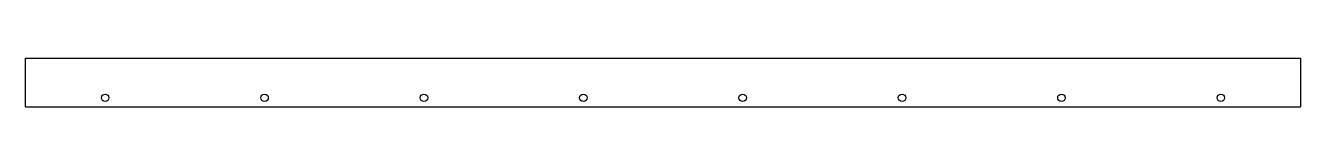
# Model space of a CAD drawing. Extents: x 0 to 16, y 0 to 0.6.
import ezdxf

# ---------------------------------------------------------------- set-up
doc = ezdxf.new("R2010")
doc.units = 0
doc.header["$MEASUREMENT"] = 0
doc.layers.get('0').update_dxf_attribs({"linetype": 'CONTINUOUS'})

msp = doc.modelspace()

# ---------------------------------------------------------------- linework, layer by layer
for p, q in [((0, 0), (0, 0.615)), ((0, 0.615), (16, 0.615)), ((16, 0.615), (16, 0)), ((0, 0), (16, 0))]:
    msp.add_line(p, q)
for centre in [(1, 0.115), (3, 0.115), (5, 0.115), (7, 0.115), (9, 0.115), (11, 0.115), (13, 0.115), (15, 0.115)]:
    msp.add_circle(centre, 0.0469)

doc.saveas('drawing.dxf')
